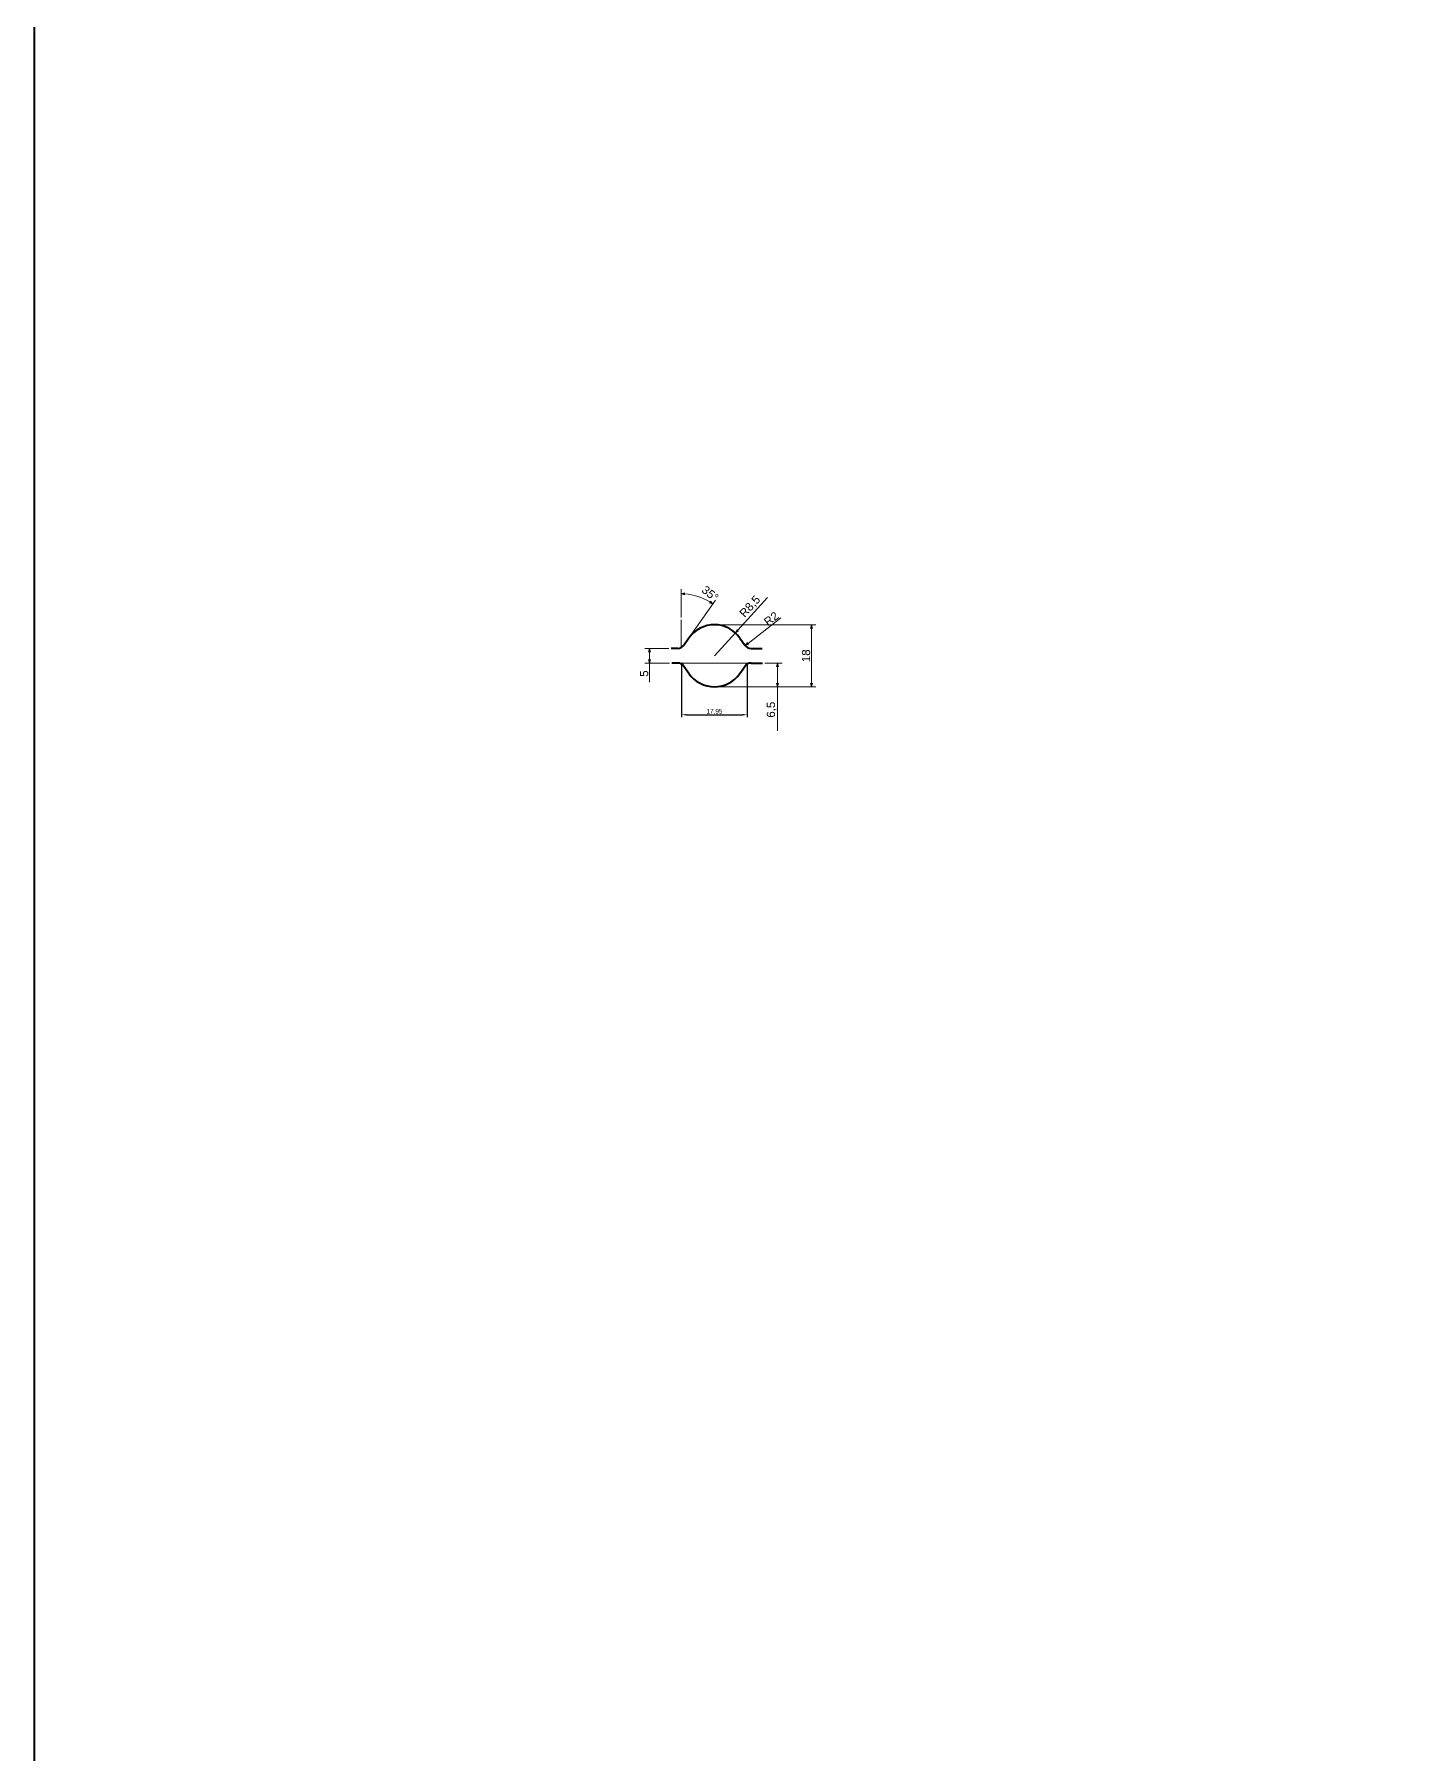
# Model space of a CAD drawing. Header units: millimetres. Extents: x -954 to 34898, y -2134 to 12006.
# Drawn here: x 4345 to 5100, y 4533 to 5474 of the extents above; entities that cross this region are included whole.
import ezdxf

# ---------------------------------------------------------------- set-up
doc = ezdxf.new("R2010")
doc.units = ezdxf.units.MM
doc.header["$LTSCALE"] = 3
doc.layers.add('Quota', color=3, linetype='Continuous', lineweight=40)
doc.styles.get("Standard").update_dxf_attribs({"font": 'arial.ttf'})
doc.dimstyles.new('ISO-25', dxfattribs={"dimtxt": 2.5, "dimasz": 2.5, "dimexe": 1.25, "dimexo": 0.625, "dimtad": 1, "dimtxsty": 'Standard', "dimcen": 2.5, "dimadec": 0, "dimazin": 0, "dimtfac": 1, "dimtmove": 0, "dimatfit": 3, "dimfxl": 1, "dimarcsym": 0})

# ---------------------------------------------------------------- blocks, each defined once
blk = doc.blocks.new('_Open30')
at = {"color": 0, "linetype": 'ByBlock', "lineweight": -2}
for p, q in [((-1, 0.27), (0, 0)), ((0, 0), (-1, -0.27)), ((0, 0), (-1, 0))]:
    blk.add_line(p, q, dxfattribs=at)
blk = doc.blocks.new('*D403')
at = {"color": 0, "lineweight": -2, "transparency": 16777216}
for p, q in [((4699.43, 5128.8), (4699.43, 5099.87)), ((4735.33, 5128.8), (4735.33, 5099.87)), ((4701.93, 5101.12), (4732.83, 5101.12))]:
    blk.add_line(p, q, dxfattribs=at)
at = {"color": 0, "transparency": 16777216}
for points in [[(4701.93, 5101.54), (4701.93, 5100.7), (4699.43, 5101.12)], [(4732.83, 5101.54), (4732.83, 5100.7), (4735.33, 5101.12)]]:
    blk.add_solid(points, dxfattribs=at)
at = {"layer": 'Defpoints', "color": 0, "transparency": 16777216}
for p in [(4699.43, 5129.42), (4735.33, 5129.42), (4735.33, 5101.12)]:
    blk.add_point(p, dxfattribs=at)
at = {"color": 0, "lineweight": 15, "transparency": 16777216, "insert": (4717.38, 5103.02), "char_height": 2.5, "attachment_point": 5}
blk.add_mtext('17.95', dxfattribs=at)

msp = doc.modelspace()

# ---------------------------------------------------------------- linework, layer by layer
at = {"color": 251, "lineweight": 5}
for p, q in [((4699.195, 5154.329), (4699.195, 5169.806)), ((4704.157, 5144.172), (4717.963, 5163.889)), ((4718.632, 5150.421), (4772.945, 5150.421)), ((4692.361, 5137.421), (4679.291, 5137.421)), ((4692.742, 5129.421), (4679.291, 5129.421)), ((4745.003, 5129.421), (4754.451, 5129.421)), ((4718.632, 5116.421), (4754.451, 5116.421)), ((4718.632, 5116.421), (4772.945, 5116.421))]:
    msp.add_line(p, q, dxfattribs=at)
at = {"lineweight": 5}
for p, q in [((4746.472, 5165.362), (4730.176, 5147.468)), ((4753.698, 5154.143), (4735.841, 5140.189)), ((4770.445, 5148.421), (4770.445, 5118.421)), ((4717.382, 5133.421), (4728.829, 5145.989)), ((4681.791, 5135.421), (4681.791, 5131.421)), ((4681.791, 5129.421), (4681.791, 5118.921)), ((4751.951, 5127.421), (4751.951, 5118.421)), ((4751.951, 5116.421), (4751.951, 5092.421))]:
    msp.add_line(p, q, dxfattribs=at)
at = {"lineweight": 15}
for p, q in [((4699.195, 5137.873), (4699.195, 5153.079)), ((4697.348, 5129.421), (4737.417, 5129.421))]:
    msp.add_line(p, q, dxfattribs=at)
at = {"lineweight": 40}
for p, q in [((4703.44, 5143.149), (4700.624, 5139.127)), ((4731.324, 5143.149), (4734.14, 5139.127)), ((4697.348, 5137.421), (4693.611, 5137.421)), ((4697.348, 5129.421), (4693.992, 5129.421)), ((4703.44, 5123.693), (4699.43, 5129.421)), ((4731.324, 5123.693), (4735.334, 5129.421)), ((4737.417, 5137.421), (4743.562, 5137.421)), ((4737.417, 5129.421), (4743.753, 5129.421))]:
    msp.add_line(p, q, dxfattribs=at)
at = {"lineweight": 5}
msp.add_arc((4699.195, 5137.085), 30.222, 58.792408, 86.207592, dxfattribs=at)
at = {"lineweight": 40}
for centre, radius, start, end in [((4717.382, 5133.421), 17, 90, 145.09488), ((4717.382, 5133.421), 17, 34.90512, 90), ((4697.348, 5141.421), 4, 270, 325), ((4737.417, 5141.421), 4, 215, 270), ((4697.348, 5125.421), 4, 35, 90), ((4737.417, 5125.421), 4, 90, 145), ((4717.382, 5133.421), 17, 214.90512, 270), ((4717.382, 5133.421), 17, 270, 325.09488)]:
    msp.add_arc(centre, radius, start, end, dxfattribs=at)
at = {"layer": 'Quota'}
msp.add_lwpolyline([(4977.72, 8296.676), (7374.23, 8296.676), (7374.23, 3030.002), (4345.019, 3030.002), (4345.019, 8296.676), (4977.72, 8296.676)], dxfattribs=at)

# ---------------------------------------------------------------- block references
at = {"lineweight": 5}
for p, xscale, yscale, zscale, rotation in [((4699.195, 5167.306), 2.000000000000274, 2.000000000000274, 2.000000000000274, 178.1037958994745), ((4716.529, 5161.841), 1.999999999999772, 1.999999999999772, 1.999999999999772, 326.8962041005202), ((4728.829, 5145.989), 1.999999999999846, 1.999999999999846, 1.999999999999846, 227.6744180495703), ((4770.445, 5150.421), 2, 2, 2, 90), ((4734.265, 5138.958), 1.99999999999987, 1.99999999999987, 1.99999999999987, 218.0050799767556), ((4681.791, 5137.421), 2, 2, 2, 90), ((4681.791, 5129.421), 2, 2, 2, 270), ((4751.951, 5129.421), 2, 2, 2, 90), ((4751.951, 5116.421), 2, 2, 2, 270), ((4770.445, 5116.421), 2, 2, 2, 270)]:
    msp.add_blockref('_Open30', p, dxfattribs=dict(at, xscale=xscale, yscale=yscale, zscale=zscale, rotation=rotation))

# ---------------------------------------------------------------- texts
at = {"lineweight": 15, "char_height": 4.5, "attachment_point": 5}
for s, insert, rotation in [('35°', (4715.042, 5167.434), 321.207592), ('R8,5', (4737.042, 5160.217), 47.674418), ('R2', (4748.481, 5153.715), 38.00508), ('18', (4767.57, 5133.421), 90), ('5', (4678.916, 5123.671), 90), ('6,5', (4748.701, 5103.921), 90)]:
    msp.add_mtext(s, dxfattribs=dict(at, insert=insert, rotation=rotation))

# ---------------------------------------------------------------- dimensions: what is measured, and where the dimension line sits
at = {"lineweight": 15}
dim = msp.add_linear_dim(base=(4735.334, 5101.119), p1=(4699.43, 5129.421), p2=(4735.334, 5129.421), text='17.95', dimstyle='ISO-25', dxfattribs=at)
dim.commit()
dim.dimension.update_dxf_attribs({"geometry": '*D403', "text_midpoint": (4717.382, 5103.02)})

doc.saveas('drawing.dxf')
